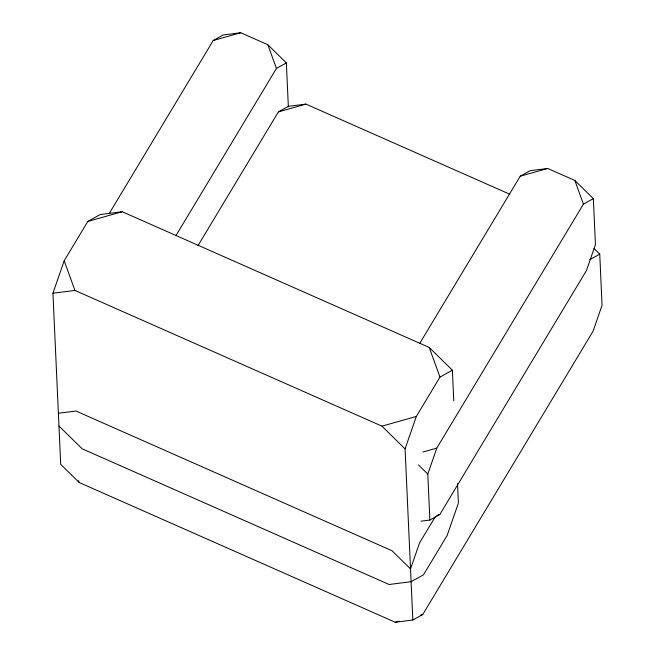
<?xml version="1.0" encoding="UTF-8"?>
<svg xmlns="http://www.w3.org/2000/svg" width="655" height="655" viewBox="0 0 655 655"><rect width="100%" height="100%" fill="white"/><g stroke="black" fill="none" stroke-linecap="round" stroke-linejoin="round"><path stroke-width="0.98" d="M594.044 248.556L599.743 254.148L602.06 305.23L593.07 331.184L422.77 614.496L412.846 620.015L395.252 622.25L79.23 482.538L60.71 464.338L52.94 293.219L64.182 260.772L87.835 221.431L100.24 214.521L122.231 211.729L429.23 347.453L452.376 370.198L453.768 400.852M412.846 620.015L405.077 448.896L416.318 416.449L439.972 377.1L452.376 370.198M421.075 521.167L429.876 520.054L427.789 474.081L436.787 448.126L583.425 204.163L593.348 198.645L574.828 180.444L547.744 168.466L530.149 170.701L520.226 176.22L419.83 343.236M109.164 213.636L213.227 40.504L223.159 34.985L240.745 32.75L267.838 44.728L286.358 62.921L288.356 106.855M176.048 235.456L276.435 68.447L286.358 62.921M197.99 245.65L278.408 111.866L288.331 106.347L305.926 104.112L509.852 194.265M435.338 516.664L419.519 542.979L410.529 568.933L392.001 550.74L75.98 411.029L58.385 413.264M429.876 520.054L439.8 514.527L586.438 270.572L595.436 244.618L593.348 198.645M589.819 259.675L599.743 254.148M213.227 40.504L240.745 32.75M278.408 111.866L305.926 104.112M87.835 221.431L122.231 211.729M520.226 176.22L547.744 168.466M52.94 293.219L74.932 290.427L381.922 426.143L416.318 416.449M423.024 451.999L436.787 448.126M436.852 515.362L439.8 514.527M395.252 622.25L399.182 621.145M420.805 615.045L422.77 614.496M381.922 426.143L405.077 448.896M418.529 464.976L427.789 474.081M58.966 426.028L82.121 448.781L389.111 584.497L411.103 581.706L423.515 574.803L447.16 535.454L458.41 503.007L457.526 483.603M574.828 180.444L583.425 204.163M429.23 347.453L439.972 377.1M267.838 44.728L276.435 68.447M64.182 260.772L74.932 290.427M78.543 480.639L79.23 482.538"/></g></svg>
